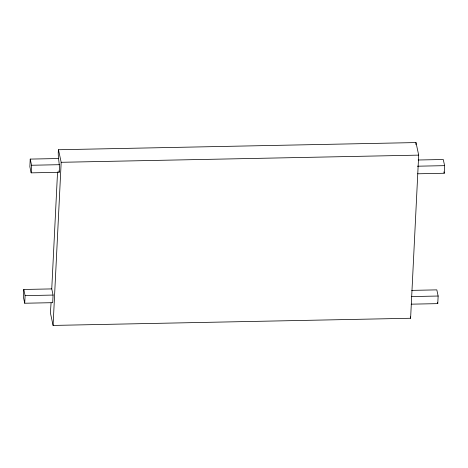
<?xml version="1.0" encoding="UTF-8"?>
<svg xmlns="http://www.w3.org/2000/svg" width="468" height="468" viewBox="0 0 468 468"><rect width="100%" height="100%" fill="white"/><g stroke="black" fill="none" stroke-linecap="round" stroke-linejoin="round"><path stroke-width="0.7" d="M51.755 288.908L23.774 289.47L23.4 297.075L24.722 303.235L52.703 302.673L53.077 295.068L51.755 288.908L57.552 171.949M58.213 158.535L30.233 159.091L29.858 166.696L31.18 172.856L59.155 172.294C60.313 164.666 57.412 157.359 58.477 149.737L415.993 142.57L418.69 155.13L410.606 318.263L53.089 325.43L50.398 312.87L51.065 302.895M24.722 303.235L25.096 295.63L23.774 289.47M31.18 172.856L31.555 165.251L30.233 159.091M53.089 325.43L61.173 162.297L58.477 149.737M415.894 144.606L415.993 142.57M411.22 304.171L437.767 303.638L438.142 296.033L436.82 289.873L411.711 290.376M417.678 173.792L444.226 173.259L444.6 165.654L443.278 159.5L418.17 160.003M61.173 162.297L418.69 155.13M31.555 165.251L59.535 164.689M417.339 166.204L444.6 165.654M25.096 295.63L53.077 295.068M411.6 296.566L438.142 296.033M443.927 171.896L444.226 173.259M437.475 302.269L437.767 303.638M410.307 316.871L410.606 318.263M58.863 170.925L59.155 172.294"/></g></svg>
